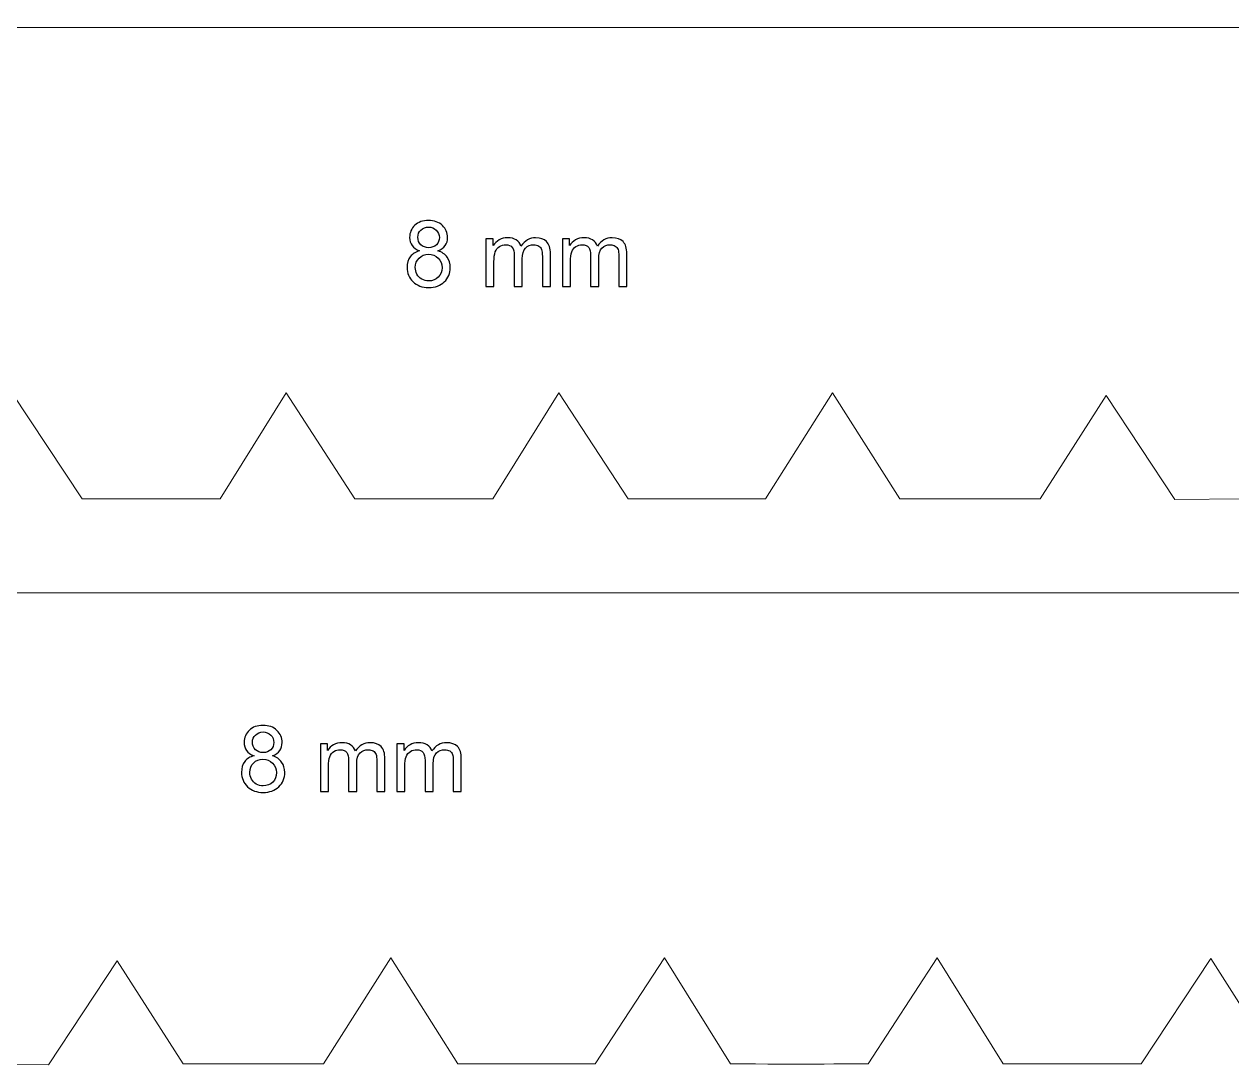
# Model space of a CAD drawing. Header units: centimetres. Extents: x -109.1 to -53.6, y -10 to 49.4.
# Drawn here: x -102.72 to -97.15, y 2.79 to 7.59 of the extents above; entities that cross this region are included whole.
import ezdxf

# ---------------------------------------------------------------- set-up
doc = ezdxf.new("R2010")
doc.units = ezdxf.units.CM
doc.header["$MEASUREMENT"] = 0
doc.layers.add('layer 1', color=7, linetype='Continuous')

msp = doc.modelspace()

# ---------------------------------------------------------------- linework, layer by layer
at = {"layer": 'layer 1', "color": 250, "lineweight": 20}
for points in [[(-106.55482, 5.89334), (-106.55482, 5.89334), (-106.85897, 5.40499), (-106.85897, 5.40499), (-106.85897, 5.40499), (-106.85897, 5.40499), (-108.24813, 7.57718), (-108.24813, 7.57718), (-108.24813, 7.57718), (-108.24813, 7.57718), (-95.11072, 7.57716), (-95.11072, 7.57716), (-95.11072, 7.57716), (-94.95818, 6.96055), (-94.10575, 6.90026), (-93.94542, 7.57716), (-93.94542, 7.57716), (-92.55327, 7.59314), (-91.78764, 7.57558), (-91.78728, 7.57558), (-91.78728, 7.57558), (-91.81904, 7.24509), (-91.95148, 7.03053), (-92.11622, 6.86695), (-92.11622, 6.86695), (-91.73045, 6.66408), (-91.75352, 6.15032), (-92.07717, 5.95264), (-92.07717, 5.95264), (-91.87726, 5.76059), (-91.8061, 5.63176), (-91.77412, 5.40498), (-91.77412, 5.40498), (-92.49867, 5.40697), (-93.22348, 5.403), (-93.94803, 5.40499), (-93.94803, 5.40499), (-94.07085, 6.01573), (-94.9534, 6.0984), (-95.11414, 5.405), (-95.11414, 5.405), (-95.12025, 5.40493), (-95.12638, 5.40474), (-95.13251, 5.4048), (-95.13251, 5.4048), (-95.13251, 5.4048), (-96.15251, 5.41371), (-96.15251, 5.41371), (-96.15251, 5.41371), (-96.15251, 5.41371), (-96.4703, 5.89337), (-96.4703, 5.89337), (-96.4703, 5.89337), (-96.4703, 5.89337), (-96.77657, 5.40717), (-96.77657, 5.40717), (-96.77657, 5.40717), (-96.77657, 5.40717), (-97.4131, 5.40051), (-97.4131, 5.40051), (-97.4131, 5.40051), (-97.4131, 5.40051), (-97.72996, 5.88019), (-97.72996, 5.88019), (-97.72996, 5.88019), (-97.72996, 5.88019), (-98.0347, 5.40499), (-98.0347, 5.40499), (-98.0347, 5.40499), (-98.0347, 5.40499), (-98.68153, 5.40499), (-98.68153, 5.40499), (-98.68153, 5.40499), (-98.68153, 5.40499), (-98.99283, 5.89336), (-98.99283, 5.89336), (-98.99283, 5.89336), (-98.99283, 5.89336), (-99.30162, 5.40498), (-99.30162, 5.40498), (-99.30162, 5.40498), (-99.30162, 5.40498), (-99.93511, 5.405), (-99.93511, 5.405), (-99.93511, 5.405), (-99.93511, 5.405), (-100.25441, 5.89336), (-100.25441, 5.89336), (-100.25441, 5.89336), (-100.25441, 5.89336), (-100.55936, 5.405), (-100.55936, 5.405), (-100.55936, 5.405), (-100.8659, 5.40313), (-101.19496, 5.405), (-101.19496, 5.405), (-101.19496, 5.405), (-101.19496, 5.405), (-101.5124, 5.89335), (-101.5124, 5.89335), (-101.5124, 5.89335), (-101.5124, 5.89335), (-101.81713, 5.40498), (-101.81713, 5.40498), (-101.81713, 5.40498), (-101.81713, 5.40498), (-102.45364, 5.40499), (-102.45364, 5.40499), (-102.45364, 5.40499), (-102.45364, 5.40499), (-102.7759, 5.89123), (-102.7759, 5.89123), (-102.7759, 5.89123), (-102.7759, 5.89123), (-103.08357, 5.40499), (-103.08357, 5.40499), (-103.08357, 5.40499), (-103.08357, 5.40499), (-103.71633, 5.40499), (-103.71633, 5.40499), (-103.71633, 5.40499), (-103.71633, 5.40499), (-104.04179, 5.89785), (-104.04179, 5.89785), (-104.04179, 5.89785), (-104.04179, 5.89785), (-104.3485, 5.41165), (-104.3485, 5.41165), (-104.3485, 5.41165), (-104.3485, 5.41165), (-104.98439, 5.40499), (-104.98439, 5.40499), (-104.98439, 5.40499), (-104.98439, 5.40499), (-105.29974, 5.89335), (-105.29974, 5.89335), (-105.29974, 5.89335), (-105.29974, 5.89335), (-105.60555, 5.41784), (-105.60555, 5.41784), (-105.60555, 5.41784), (-105.60555, 5.41784), (-106.24189, 5.41118), (-106.24189, 5.41118), (-106.24189, 5.41118), (-106.24189, 5.41118), (-106.55482, 5.89334), (-106.55482, 5.89334)], [(-93.46744, 3.2872), (-93.46744, 3.2872), (-93.1633, 2.79885), (-93.1633, 2.79885), (-93.1633, 2.79885), (-93.1633, 2.79885), (-91.77412, 4.97104), (-91.77412, 4.97104), (-91.77412, 4.97104), (-91.77412, 4.97104), (-104.91153, 4.97102), (-104.91153, 4.97102), (-104.91153, 4.97102), (-105.06409, 4.35441), (-105.91651, 4.29412), (-106.07684, 4.97102), (-106.07684, 4.97102), (-107.469, 4.987), (-108.23463, 4.96944), (-108.23499, 4.96944), (-108.23499, 4.96944), (-108.20322, 4.63895), (-108.07078, 4.42439), (-107.90604, 4.26081), (-107.90604, 4.26081), (-108.2918, 4.05794), (-108.26874, 3.54418), (-107.94508, 3.3465), (-107.94508, 3.3465), (-108.145, 3.15445), (-108.21616, 3.02562), (-108.24813, 2.79884), (-108.24813, 2.79884), (-107.52359, 2.80083), (-106.79879, 2.79686), (-106.07424, 2.79885), (-106.07424, 2.79885), (-105.95141, 3.40959), (-105.06886, 3.49226), (-104.90813, 2.79886), (-104.90813, 2.79886), (-104.90202, 2.79879), (-104.89587, 2.7986), (-104.88975, 2.79866), (-104.88975, 2.79866), (-104.88975, 2.79866), (-103.86976, 2.80757), (-103.86976, 2.80757), (-103.86976, 2.80757), (-103.86976, 2.80757), (-103.55196, 3.28723), (-103.55196, 3.28723), (-103.55196, 3.28723), (-103.55196, 3.28723), (-103.2457, 2.80103), (-103.2457, 2.80103), (-103.2457, 2.80103), (-103.2457, 2.80103), (-102.60915, 2.79437), (-102.60915, 2.79437), (-102.60915, 2.79437), (-102.60915, 2.79437), (-102.2923, 3.27405), (-102.2923, 3.27405), (-102.2923, 3.27405), (-102.2923, 3.27405), (-101.98756, 2.79885), (-101.98756, 2.79885), (-101.98756, 2.79885), (-101.98756, 2.79885), (-101.34071, 2.79885), (-101.34071, 2.79885), (-101.34071, 2.79885), (-101.34071, 2.79885), (-101.02943, 3.28722), (-101.02943, 3.28722), (-101.02943, 3.28722), (-101.02943, 3.28722), (-100.72064, 2.79884), (-100.72064, 2.79884), (-100.72064, 2.79884), (-100.72064, 2.79884), (-100.08715, 2.79886), (-100.08715, 2.79886), (-100.08715, 2.79886), (-100.08715, 2.79886), (-99.76784, 3.28722), (-99.76784, 3.28722), (-99.76784, 3.28722), (-99.76784, 3.28722), (-99.46288, 2.79886), (-99.46288, 2.79886), (-99.46288, 2.79886), (-99.15636, 2.79699), (-98.8273, 2.79886), (-98.8273, 2.79886), (-98.8273, 2.79886), (-98.8273, 2.79886), (-98.50985, 3.28721), (-98.50985, 3.28721), (-98.50985, 3.28721), (-98.50985, 3.28721), (-98.20513, 2.79884), (-98.20513, 2.79884), (-98.20513, 2.79884), (-98.20513, 2.79884), (-97.56863, 2.79885), (-97.56863, 2.79885), (-97.56863, 2.79885), (-97.56863, 2.79885), (-97.24636, 3.28509), (-97.24636, 3.28509), (-97.24636, 3.28509), (-97.24636, 3.28509), (-96.93869, 2.79885), (-96.93869, 2.79885), (-96.93869, 2.79885), (-96.93869, 2.79885), (-96.30593, 2.79885), (-96.30593, 2.79885), (-96.30593, 2.79885), (-96.30593, 2.79885), (-95.98047, 3.29171), (-95.98047, 3.29171), (-95.98047, 3.29171), (-95.98047, 3.29171), (-95.67375, 2.80551), (-95.67375, 2.80551), (-95.67375, 2.80551), (-95.67375, 2.80551), (-95.03787, 2.79885), (-95.03787, 2.79885), (-95.03787, 2.79885), (-95.03787, 2.79885), (-94.72251, 3.28721), (-94.72251, 3.28721), (-94.72251, 3.28721), (-94.72251, 3.28721), (-94.41671, 2.8117), (-94.41671, 2.8117), (-94.41671, 2.8117), (-94.41671, 2.8117), (-93.78036, 2.80504), (-93.78036, 2.80504), (-93.78036, 2.80504), (-93.78036, 2.80504), (-93.46744, 3.2872), (-93.46744, 3.2872)]]:
    msp.add_open_spline(points, degree=3, knots=[0, 0, 0, 0, 0.0263158, 0.0263158, 0.0263158, 0.0263158, 0.0526316, 0.0526316, 0.0526316, 0.0526316, 0.0789474, 0.0789474, 0.0789474, 0.0789474, 0.1052632, 0.1052632, 0.1052632, 0.1052632, 0.1315789, 0.1315789, 0.1315789, 0.1315789, 0.1578947, 0.1578947, 0.1578947, 0.1578947, 0.1842105, 0.1842105, 0.1842105, 0.1842105, 0.2105263, 0.2105263, 0.2105263, 0.2105263, 0.2368421, 0.2368421, 0.2368421, 0.2368421, 0.2631579, 0.2631579, 0.2631579, 0.2631579, 0.2894737, 0.2894737, 0.2894737, 0.2894737, 0.3157895, 0.3157895, 0.3157895, 0.3157895, 0.3421053, 0.3421053, 0.3421053, 0.3421053, 0.3684211, 0.3684211, 0.3684211, 0.3684211, 0.3947368, 0.3947368, 0.3947368, 0.3947368, 0.4210526, 0.4210526, 0.4210526, 0.4210526, 0.4473684, 0.4473684, 0.4473684, 0.4473684, 0.4736842, 0.4736842, 0.4736842, 0.4736842, 0.5, 0.5, 0.5, 0.5, 0.5263158, 0.5263158, 0.5263158, 0.5263158, 0.5526316, 0.5526316, 0.5526316, 0.5526316, 0.5789474, 0.5789474, 0.5789474, 0.5789474, 0.6052632, 0.6052632, 0.6052632, 0.6052632, 0.6315789, 0.6315789, 0.6315789, 0.6315789, 0.6578947, 0.6578947, 0.6578947, 0.6578947, 0.6842105, 0.6842105, 0.6842105, 0.6842105, 0.7105263, 0.7105263, 0.7105263, 0.7105263, 0.7368421, 0.7368421, 0.7368421, 0.7368421, 0.7631579, 0.7631579, 0.7631579, 0.7631579, 0.7894737, 0.7894737, 0.7894737, 0.7894737, 0.8157895, 0.8157895, 0.8157895, 0.8157895, 0.8421053, 0.8421053, 0.8421053, 0.8421053, 0.8684211, 0.8684211, 0.8684211, 0.8684211, 0.8947368, 0.8947368, 0.8947368, 0.8947368, 0.9210526, 0.9210526, 0.9210526, 0.9210526, 0.9473684, 0.9473684, 0.9473684, 0.9473684, 1, 1, 1, 1], dxfattribs=at)
at = {"layer": 'layer 1', "color": 142}
for points, knots in [([(-100.8971, 6.54798), (-100.91276, 6.55391), (-100.92419, 6.56195), (-100.93139, 6.57211), (-100.93139, 6.57211), (-100.93901, 6.5827), (-100.94282, 6.5954), (-100.94282, 6.60979), (-100.94282, 6.60979), (-100.94282, 6.6318), (-100.93478, 6.65043), (-100.91869, 6.66567), (-100.91869, 6.66567), (-100.90303, 6.68049), (-100.88186, 6.68811), (-100.85561, 6.68811), (-100.85561, 6.68811), (-100.82937, 6.68811), (-100.80778, 6.68049), (-100.79169, 6.66482), (-100.79169, 6.66482), (-100.7756, 6.64958), (-100.76756, 6.63096), (-100.76756, 6.60894), (-100.76756, 6.60894), (-100.76756, 6.59497), (-100.77137, 6.5827), (-100.77857, 6.57211), (-100.77857, 6.57211), (-100.78619, 6.56195), (-100.79719, 6.55391), (-100.81201, 6.54798), (-100.81201, 6.54798), (-100.79381, 6.54206), (-100.77941, 6.53232), (-100.76968, 6.51877), (-100.76968, 6.51877), (-100.75994, 6.50523), (-100.75528, 6.48914), (-100.75528, 6.47051), (-100.75528, 6.47051), (-100.75528, 6.44427), (-100.76417, 6.42268), (-100.7828, 6.4049), (-100.7828, 6.4049), (-100.801, 6.38754), (-100.82513, 6.37865), (-100.85519, 6.37865), (-100.85519, 6.37865), (-100.88482, 6.37865), (-100.90895, 6.38754), (-100.92716, 6.40532), (-100.92716, 6.40532), (-100.94578, 6.42268), (-100.95467, 6.44511), (-100.95467, 6.47136), (-100.95467, 6.47136), (-100.95467, 6.49126), (-100.95002, 6.50777), (-100.93986, 6.52089), (-100.93986, 6.52089), (-100.9297, 6.53401), (-100.91573, 6.54333), (-100.8971, 6.54798)], [0, 0, 0, 0, 0.0588235, 0.0588235, 0.0588235, 0.0588235, 0.1176471, 0.1176471, 0.1176471, 0.1176471, 0.1764706, 0.1764706, 0.1764706, 0.1764706, 0.2352941, 0.2352941, 0.2352941, 0.2352941, 0.2941176, 0.2941176, 0.2941176, 0.2941176, 0.3529412, 0.3529412, 0.3529412, 0.3529412, 0.4117647, 0.4117647, 0.4117647, 0.4117647, 0.4705882, 0.4705882, 0.4705882, 0.4705882, 0.5294118, 0.5294118, 0.5294118, 0.5294118, 0.5882353, 0.5882353, 0.5882353, 0.5882353, 0.6470588, 0.6470588, 0.6470588, 0.6470588, 0.7058824, 0.7058824, 0.7058824, 0.7058824, 0.7647059, 0.7647059, 0.7647059, 0.7647059, 0.8235294, 0.8235294, 0.8235294, 0.8235294, 0.8823529, 0.8823529, 0.8823529, 0.8823529, 1, 1, 1, 1]), ([(-100.90472, 6.61106), (-100.90472, 6.59667), (-100.90006, 6.58524), (-100.89075, 6.57592), (-100.89075, 6.57592), (-100.88144, 6.56703), (-100.86958, 6.56238), (-100.85477, 6.56238), (-100.85477, 6.56238), (-100.84037, 6.56238), (-100.82852, 6.56703), (-100.81963, 6.57592), (-100.81963, 6.57592), (-100.81032, 6.58481), (-100.80566, 6.59582), (-100.80566, 6.60894), (-100.80566, 6.60894), (-100.80566, 6.62291), (-100.81032, 6.63434), (-100.82005, 6.64366), (-100.82005, 6.64366), (-100.82937, 6.65297), (-100.84122, 6.65763), (-100.85519, 6.65763), (-100.85519, 6.65763), (-100.86958, 6.65763), (-100.88101, 6.65297), (-100.89075, 6.64366), (-100.89075, 6.64366), (-100.90006, 6.63477), (-100.90472, 6.62376), (-100.90472, 6.61106)], [0, 0, 0, 0, 0.1111111, 0.1111111, 0.1111111, 0.1111111, 0.2222222, 0.2222222, 0.2222222, 0.2222222, 0.3333333, 0.3333333, 0.3333333, 0.3333333, 0.4444444, 0.4444444, 0.4444444, 0.4444444, 0.5555556, 0.5555556, 0.5555556, 0.5555556, 0.6666667, 0.6666667, 0.6666667, 0.6666667, 0.7777778, 0.7777778, 0.7777778, 0.7777778, 1, 1, 1, 1]), ([(-100.59103, 6.38373), (-100.59103, 6.38373), (-100.59103, 6.60344), (-100.59103, 6.60344), (-100.59103, 6.60344), (-100.59103, 6.60344), (-100.55759, 6.60344), (-100.55759, 6.60344), (-100.55759, 6.60344), (-100.55759, 6.60344), (-100.55759, 6.57254), (-100.55759, 6.57254), (-100.55759, 6.57254), (-100.55081, 6.58312), (-100.5415, 6.59201), (-100.53007, 6.59836), (-100.53007, 6.59836), (-100.51864, 6.60513), (-100.50594, 6.6081), (-100.49112, 6.6081), (-100.49112, 6.6081), (-100.47504, 6.6081), (-100.46149, 6.60471), (-100.45133, 6.59794), (-100.45133, 6.59794), (-100.44075, 6.59116), (-100.43355, 6.58185), (-100.42932, 6.57), (-100.42932, 6.57), (-100.41196, 6.5954), (-100.3891, 6.6081), (-100.36158, 6.6081), (-100.36158, 6.6081), (-100.33957, 6.6081), (-100.32306, 6.60217), (-100.31121, 6.59032), (-100.31121, 6.59032), (-100.29935, 6.57804), (-100.29343, 6.55941), (-100.29343, 6.53444), (-100.29343, 6.53444), (-100.29343, 6.53444), (-100.29343, 6.38373), (-100.29343, 6.38373), (-100.29343, 6.38373), (-100.29343, 6.38373), (-100.33068, 6.38373), (-100.33068, 6.38373), (-100.33068, 6.38373), (-100.33068, 6.38373), (-100.33068, 6.52216), (-100.33068, 6.52216), (-100.33068, 6.52216), (-100.33068, 6.53698), (-100.33195, 6.54756), (-100.33407, 6.55433), (-100.33407, 6.55433), (-100.33661, 6.56068), (-100.34084, 6.56619), (-100.34719, 6.57), (-100.34719, 6.57), (-100.35354, 6.57381), (-100.36116, 6.57592), (-100.36963, 6.57592), (-100.36963, 6.57592), (-100.38529, 6.57592), (-100.39799, 6.57084), (-100.40815, 6.56068), (-100.40815, 6.56068), (-100.41831, 6.55052), (-100.42339, 6.53401), (-100.42339, 6.51115), (-100.42339, 6.51115), (-100.42339, 6.51115), (-100.42339, 6.38373), (-100.42339, 6.38373), (-100.42339, 6.38373), (-100.42339, 6.38373), (-100.46064, 6.38373), (-100.46064, 6.38373), (-100.46064, 6.38373), (-100.46064, 6.38373), (-100.46064, 6.52639), (-100.46064, 6.52639), (-100.46064, 6.52639), (-100.46064, 6.5429), (-100.46361, 6.55518), (-100.46953, 6.56365), (-100.46953, 6.56365), (-100.47588, 6.57169), (-100.48562, 6.57592), (-100.49959, 6.57592), (-100.49959, 6.57592), (-100.50975, 6.57592), (-100.51949, 6.57338), (-100.52838, 6.56788), (-100.52838, 6.56788), (-100.53727, 6.56238), (-100.54404, 6.55433), (-100.54785, 6.54375), (-100.54785, 6.54375), (-100.55166, 6.53274), (-100.55378, 6.5175), (-100.55378, 6.49761), (-100.55378, 6.49761), (-100.55378, 6.49761), (-100.55378, 6.38373), (-100.55378, 6.38373), (-100.55378, 6.38373), (-100.55378, 6.38373), (-100.59103, 6.38373), (-100.59103, 6.38373)], [0, 0, 0, 0, 0.0344828, 0.0344828, 0.0344828, 0.0344828, 0.0689655, 0.0689655, 0.0689655, 0.0689655, 0.1034483, 0.1034483, 0.1034483, 0.1034483, 0.137931, 0.137931, 0.137931, 0.137931, 0.1724138, 0.1724138, 0.1724138, 0.1724138, 0.2068966, 0.2068966, 0.2068966, 0.2068966, 0.2413793, 0.2413793, 0.2413793, 0.2413793, 0.2758621, 0.2758621, 0.2758621, 0.2758621, 0.3103448, 0.3103448, 0.3103448, 0.3103448, 0.3448276, 0.3448276, 0.3448276, 0.3448276, 0.3793103, 0.3793103, 0.3793103, 0.3793103, 0.4137931, 0.4137931, 0.4137931, 0.4137931, 0.4482759, 0.4482759, 0.4482759, 0.4482759, 0.4827586, 0.4827586, 0.4827586, 0.4827586, 0.5172414, 0.5172414, 0.5172414, 0.5172414, 0.5517241, 0.5517241, 0.5517241, 0.5517241, 0.5862069, 0.5862069, 0.5862069, 0.5862069, 0.6206897, 0.6206897, 0.6206897, 0.6206897, 0.6551724, 0.6551724, 0.6551724, 0.6551724, 0.6896552, 0.6896552, 0.6896552, 0.6896552, 0.7241379, 0.7241379, 0.7241379, 0.7241379, 0.7586207, 0.7586207, 0.7586207, 0.7586207, 0.7931034, 0.7931034, 0.7931034, 0.7931034, 0.8275862, 0.8275862, 0.8275862, 0.8275862, 0.862069, 0.862069, 0.862069, 0.862069, 0.8965517, 0.8965517, 0.8965517, 0.8965517, 0.9310345, 0.9310345, 0.9310345, 0.9310345, 1, 1, 1, 1]), ([(-100.23839, 6.38373), (-100.23839, 6.38373), (-100.23839, 6.60344), (-100.23839, 6.60344), (-100.23839, 6.60344), (-100.23839, 6.60344), (-100.20495, 6.60344), (-100.20495, 6.60344), (-100.20495, 6.60344), (-100.20495, 6.60344), (-100.20495, 6.57254), (-100.20495, 6.57254), (-100.20495, 6.57254), (-100.19817, 6.58312), (-100.18886, 6.59201), (-100.17743, 6.59836), (-100.17743, 6.59836), (-100.166, 6.60513), (-100.1533, 6.6081), (-100.13848, 6.6081), (-100.13848, 6.6081), (-100.1224, 6.6081), (-100.10885, 6.60471), (-100.09869, 6.59794), (-100.09869, 6.59794), (-100.08811, 6.59116), (-100.08091, 6.58185), (-100.07668, 6.57), (-100.07668, 6.57), (-100.05932, 6.5954), (-100.03646, 6.6081), (-100.00894, 6.6081), (-100.00894, 6.6081), (-99.98693, 6.6081), (-99.97042, 6.60217), (-99.95857, 6.59032), (-99.95857, 6.59032), (-99.94671, 6.57804), (-99.94079, 6.55941), (-99.94079, 6.53444), (-99.94079, 6.53444), (-99.94079, 6.53444), (-99.94079, 6.38373), (-99.94079, 6.38373), (-99.94079, 6.38373), (-99.94079, 6.38373), (-99.97804, 6.38373), (-99.97804, 6.38373), (-99.97804, 6.38373), (-99.97804, 6.38373), (-99.97804, 6.52216), (-99.97804, 6.52216), (-99.97804, 6.52216), (-99.97804, 6.53698), (-99.97931, 6.54756), (-99.98143, 6.55433), (-99.98143, 6.55433), (-99.98397, 6.56068), (-99.9882, 6.56619), (-99.99455, 6.57), (-99.99455, 6.57), (-100.0009, 6.57381), (-100.00852, 6.57592), (-100.01699, 6.57592), (-100.01699, 6.57592), (-100.03265, 6.57592), (-100.04535, 6.57084), (-100.05551, 6.56068), (-100.05551, 6.56068), (-100.06567, 6.55052), (-100.07075, 6.53401), (-100.07075, 6.51115), (-100.07075, 6.51115), (-100.07075, 6.51115), (-100.07075, 6.38373), (-100.07075, 6.38373), (-100.07075, 6.38373), (-100.07075, 6.38373), (-100.108, 6.38373), (-100.108, 6.38373), (-100.108, 6.38373), (-100.108, 6.38373), (-100.108, 6.52639), (-100.108, 6.52639), (-100.108, 6.52639), (-100.108, 6.5429), (-100.11097, 6.55518), (-100.11689, 6.56365), (-100.11689, 6.56365), (-100.12324, 6.57169), (-100.13298, 6.57592), (-100.14695, 6.57592), (-100.14695, 6.57592), (-100.15711, 6.57592), (-100.16685, 6.57338), (-100.17574, 6.56788), (-100.17574, 6.56788), (-100.18463, 6.56238), (-100.1914, 6.55433), (-100.19521, 6.54375), (-100.19521, 6.54375), (-100.19902, 6.53274), (-100.20114, 6.5175), (-100.20114, 6.49761), (-100.20114, 6.49761), (-100.20114, 6.49761), (-100.20114, 6.38373), (-100.20114, 6.38373), (-100.20114, 6.38373), (-100.20114, 6.38373), (-100.23839, 6.38373), (-100.23839, 6.38373)], [0, 0, 0, 0, 0.0344828, 0.0344828, 0.0344828, 0.0344828, 0.0689655, 0.0689655, 0.0689655, 0.0689655, 0.1034483, 0.1034483, 0.1034483, 0.1034483, 0.137931, 0.137931, 0.137931, 0.137931, 0.1724138, 0.1724138, 0.1724138, 0.1724138, 0.2068966, 0.2068966, 0.2068966, 0.2068966, 0.2413793, 0.2413793, 0.2413793, 0.2413793, 0.2758621, 0.2758621, 0.2758621, 0.2758621, 0.3103448, 0.3103448, 0.3103448, 0.3103448, 0.3448276, 0.3448276, 0.3448276, 0.3448276, 0.3793103, 0.3793103, 0.3793103, 0.3793103, 0.4137931, 0.4137931, 0.4137931, 0.4137931, 0.4482759, 0.4482759, 0.4482759, 0.4482759, 0.4827586, 0.4827586, 0.4827586, 0.4827586, 0.5172414, 0.5172414, 0.5172414, 0.5172414, 0.5517241, 0.5517241, 0.5517241, 0.5517241, 0.5862069, 0.5862069, 0.5862069, 0.5862069, 0.6206897, 0.6206897, 0.6206897, 0.6206897, 0.6551724, 0.6551724, 0.6551724, 0.6551724, 0.6896552, 0.6896552, 0.6896552, 0.6896552, 0.7241379, 0.7241379, 0.7241379, 0.7241379, 0.7586207, 0.7586207, 0.7586207, 0.7586207, 0.7931034, 0.7931034, 0.7931034, 0.7931034, 0.8275862, 0.8275862, 0.8275862, 0.8275862, 0.862069, 0.862069, 0.862069, 0.862069, 0.8965517, 0.8965517, 0.8965517, 0.8965517, 0.9310345, 0.9310345, 0.9310345, 0.9310345, 1, 1, 1, 1]), ([(-100.91657, 6.47136), (-100.91657, 6.46078), (-100.91403, 6.45019), (-100.90895, 6.44046), (-100.90895, 6.44046), (-100.90387, 6.4303), (-100.89668, 6.42268), (-100.88652, 6.41717), (-100.88652, 6.41717), (-100.87678, 6.41209), (-100.8662, 6.40913), (-100.85477, 6.40913), (-100.85477, 6.40913), (-100.83699, 6.40913), (-100.82217, 6.41506), (-100.81074, 6.42649), (-100.81074, 6.42649), (-100.79889, 6.43792), (-100.79338, 6.45231), (-100.79338, 6.47009), (-100.79338, 6.47009), (-100.79338, 6.48787), (-100.79931, 6.50269), (-100.81116, 6.51454), (-100.81116, 6.51454), (-100.82302, 6.52597), (-100.83783, 6.5319), (-100.85604, 6.5319), (-100.85604, 6.5319), (-100.87339, 6.5319), (-100.88779, 6.52639), (-100.89922, 6.51454), (-100.89922, 6.51454), (-100.91065, 6.50311), (-100.91657, 6.48872), (-100.91657, 6.47136)], [0, 0, 0, 0, 0.1, 0.1, 0.1, 0.1, 0.2, 0.2, 0.2, 0.2, 0.3, 0.3, 0.3, 0.3, 0.4, 0.4, 0.4, 0.4, 0.5, 0.5, 0.5, 0.5, 0.6, 0.6, 0.6, 0.6, 0.7, 0.7, 0.7, 0.7, 0.8, 0.8, 0.8, 0.8, 1, 1, 1, 1]), ([(-101.66068, 4.21964), (-101.67634, 4.22557), (-101.68777, 4.23361), (-101.69497, 4.24377), (-101.69497, 4.24377), (-101.70259, 4.25436), (-101.7064, 4.26706), (-101.7064, 4.28145), (-101.7064, 4.28145), (-101.7064, 4.30346), (-101.69836, 4.32209), (-101.68227, 4.33733), (-101.68227, 4.33733), (-101.66661, 4.35215), (-101.64544, 4.35977), (-101.61919, 4.35977), (-101.61919, 4.35977), (-101.59295, 4.35977), (-101.57136, 4.35215), (-101.55527, 4.33648), (-101.55527, 4.33648), (-101.53918, 4.32124), (-101.53114, 4.30262), (-101.53114, 4.2806), (-101.53114, 4.2806), (-101.53114, 4.26663), (-101.53495, 4.25436), (-101.54215, 4.24377), (-101.54215, 4.24377), (-101.54977, 4.23361), (-101.56077, 4.22557), (-101.57559, 4.21964), (-101.57559, 4.21964), (-101.55739, 4.21372), (-101.54299, 4.20398), (-101.53326, 4.19043), (-101.53326, 4.19043), (-101.52352, 4.17689), (-101.51886, 4.1608), (-101.51886, 4.14217), (-101.51886, 4.14217), (-101.51886, 4.11593), (-101.52775, 4.09434), (-101.54638, 4.07656), (-101.54638, 4.07656), (-101.56458, 4.0592), (-101.58871, 4.05031), (-101.61877, 4.05031), (-101.61877, 4.05031), (-101.6484, 4.05031), (-101.67253, 4.0592), (-101.69074, 4.07698), (-101.69074, 4.07698), (-101.70936, 4.09434), (-101.71825, 4.11677), (-101.71825, 4.14302), (-101.71825, 4.14302), (-101.71825, 4.16292), (-101.7136, 4.17943), (-101.70344, 4.19255), (-101.70344, 4.19255), (-101.69328, 4.20567), (-101.67931, 4.21499), (-101.66068, 4.21964)], [0, 0, 0, 0, 0.0588235, 0.0588235, 0.0588235, 0.0588235, 0.1176471, 0.1176471, 0.1176471, 0.1176471, 0.1764706, 0.1764706, 0.1764706, 0.1764706, 0.2352941, 0.2352941, 0.2352941, 0.2352941, 0.2941176, 0.2941176, 0.2941176, 0.2941176, 0.3529412, 0.3529412, 0.3529412, 0.3529412, 0.4117647, 0.4117647, 0.4117647, 0.4117647, 0.4705882, 0.4705882, 0.4705882, 0.4705882, 0.5294118, 0.5294118, 0.5294118, 0.5294118, 0.5882353, 0.5882353, 0.5882353, 0.5882353, 0.6470588, 0.6470588, 0.6470588, 0.6470588, 0.7058824, 0.7058824, 0.7058824, 0.7058824, 0.7647059, 0.7647059, 0.7647059, 0.7647059, 0.8235294, 0.8235294, 0.8235294, 0.8235294, 0.8823529, 0.8823529, 0.8823529, 0.8823529, 1, 1, 1, 1]), ([(-101.6683, 4.28272), (-101.6683, 4.26833), (-101.66364, 4.2569), (-101.65433, 4.24758), (-101.65433, 4.24758), (-101.64502, 4.23869), (-101.63316, 4.23404), (-101.61835, 4.23404), (-101.61835, 4.23404), (-101.60395, 4.23404), (-101.5921, 4.23869), (-101.58321, 4.24758), (-101.58321, 4.24758), (-101.5739, 4.25647), (-101.56924, 4.26748), (-101.56924, 4.2806), (-101.56924, 4.2806), (-101.56924, 4.29457), (-101.5739, 4.306), (-101.58363, 4.31532), (-101.58363, 4.31532), (-101.59295, 4.32463), (-101.6048, 4.32929), (-101.61877, 4.32929), (-101.61877, 4.32929), (-101.63316, 4.32929), (-101.64459, 4.32463), (-101.65433, 4.31532), (-101.65433, 4.31532), (-101.66364, 4.30643), (-101.6683, 4.29542), (-101.6683, 4.28272)], [0, 0, 0, 0, 0.1111111, 0.1111111, 0.1111111, 0.1111111, 0.2222222, 0.2222222, 0.2222222, 0.2222222, 0.3333333, 0.3333333, 0.3333333, 0.3333333, 0.4444444, 0.4444444, 0.4444444, 0.4444444, 0.5555556, 0.5555556, 0.5555556, 0.5555556, 0.6666667, 0.6666667, 0.6666667, 0.6666667, 0.7777778, 0.7777778, 0.7777778, 0.7777778, 1, 1, 1, 1]), ([(-101.35461, 4.05539), (-101.35461, 4.05539), (-101.35461, 4.2751), (-101.35461, 4.2751), (-101.35461, 4.2751), (-101.35461, 4.2751), (-101.32117, 4.2751), (-101.32117, 4.2751), (-101.32117, 4.2751), (-101.32117, 4.2751), (-101.32117, 4.2442), (-101.32117, 4.2442), (-101.32117, 4.2442), (-101.31439, 4.25478), (-101.30508, 4.26367), (-101.29365, 4.27002), (-101.29365, 4.27002), (-101.28222, 4.27679), (-101.26952, 4.27976), (-101.2547, 4.27976), (-101.2547, 4.27976), (-101.23862, 4.27976), (-101.22507, 4.27637), (-101.21491, 4.2696), (-101.21491, 4.2696), (-101.20433, 4.26282), (-101.19713, 4.25351), (-101.1929, 4.24166), (-101.1929, 4.24166), (-101.17554, 4.26706), (-101.15268, 4.27976), (-101.12516, 4.27976), (-101.12516, 4.27976), (-101.10315, 4.27976), (-101.08664, 4.27383), (-101.07479, 4.26198), (-101.07479, 4.26198), (-101.06293, 4.2497), (-101.05701, 4.23107), (-101.05701, 4.2061), (-101.05701, 4.2061), (-101.05701, 4.2061), (-101.05701, 4.05539), (-101.05701, 4.05539), (-101.05701, 4.05539), (-101.05701, 4.05539), (-101.09426, 4.05539), (-101.09426, 4.05539), (-101.09426, 4.05539), (-101.09426, 4.05539), (-101.09426, 4.19382), (-101.09426, 4.19382), (-101.09426, 4.19382), (-101.09426, 4.20864), (-101.09553, 4.21922), (-101.09765, 4.22599), (-101.09765, 4.22599), (-101.10019, 4.23234), (-101.10442, 4.23785), (-101.11077, 4.24166), (-101.11077, 4.24166), (-101.11712, 4.24547), (-101.12474, 4.24758), (-101.13321, 4.24758), (-101.13321, 4.24758), (-101.14887, 4.24758), (-101.16157, 4.2425), (-101.17173, 4.23234), (-101.17173, 4.23234), (-101.18189, 4.22218), (-101.18697, 4.20567), (-101.18697, 4.18281), (-101.18697, 4.18281), (-101.18697, 4.18281), (-101.18697, 4.05539), (-101.18697, 4.05539), (-101.18697, 4.05539), (-101.18697, 4.05539), (-101.22422, 4.05539), (-101.22422, 4.05539), (-101.22422, 4.05539), (-101.22422, 4.05539), (-101.22422, 4.19805), (-101.22422, 4.19805), (-101.22422, 4.19805), (-101.22422, 4.21456), (-101.22719, 4.22684), (-101.23311, 4.23531), (-101.23311, 4.23531), (-101.23946, 4.24335), (-101.2492, 4.24758), (-101.26317, 4.24758), (-101.26317, 4.24758), (-101.27333, 4.24758), (-101.28307, 4.24504), (-101.29196, 4.23954), (-101.29196, 4.23954), (-101.30085, 4.23404), (-101.30762, 4.22599), (-101.31143, 4.21541), (-101.31143, 4.21541), (-101.31524, 4.2044), (-101.31736, 4.18916), (-101.31736, 4.16927), (-101.31736, 4.16927), (-101.31736, 4.16927), (-101.31736, 4.05539), (-101.31736, 4.05539), (-101.31736, 4.05539), (-101.31736, 4.05539), (-101.35461, 4.05539), (-101.35461, 4.05539)], [0, 0, 0, 0, 0.0344828, 0.0344828, 0.0344828, 0.0344828, 0.0689655, 0.0689655, 0.0689655, 0.0689655, 0.1034483, 0.1034483, 0.1034483, 0.1034483, 0.137931, 0.137931, 0.137931, 0.137931, 0.1724138, 0.1724138, 0.1724138, 0.1724138, 0.2068966, 0.2068966, 0.2068966, 0.2068966, 0.2413793, 0.2413793, 0.2413793, 0.2413793, 0.2758621, 0.2758621, 0.2758621, 0.2758621, 0.3103448, 0.3103448, 0.3103448, 0.3103448, 0.3448276, 0.3448276, 0.3448276, 0.3448276, 0.3793103, 0.3793103, 0.3793103, 0.3793103, 0.4137931, 0.4137931, 0.4137931, 0.4137931, 0.4482759, 0.4482759, 0.4482759, 0.4482759, 0.4827586, 0.4827586, 0.4827586, 0.4827586, 0.5172414, 0.5172414, 0.5172414, 0.5172414, 0.5517241, 0.5517241, 0.5517241, 0.5517241, 0.5862069, 0.5862069, 0.5862069, 0.5862069, 0.6206897, 0.6206897, 0.6206897, 0.6206897, 0.6551724, 0.6551724, 0.6551724, 0.6551724, 0.6896552, 0.6896552, 0.6896552, 0.6896552, 0.7241379, 0.7241379, 0.7241379, 0.7241379, 0.7586207, 0.7586207, 0.7586207, 0.7586207, 0.7931034, 0.7931034, 0.7931034, 0.7931034, 0.8275862, 0.8275862, 0.8275862, 0.8275862, 0.862069, 0.862069, 0.862069, 0.862069, 0.8965517, 0.8965517, 0.8965517, 0.8965517, 0.9310345, 0.9310345, 0.9310345, 0.9310345, 1, 1, 1, 1]), ([(-101.00197, 4.05539), (-101.00197, 4.05539), (-101.00197, 4.2751), (-101.00197, 4.2751), (-101.00197, 4.2751), (-101.00197, 4.2751), (-100.96853, 4.2751), (-100.96853, 4.2751), (-100.96853, 4.2751), (-100.96853, 4.2751), (-100.96853, 4.2442), (-100.96853, 4.2442), (-100.96853, 4.2442), (-100.96175, 4.25478), (-100.95244, 4.26367), (-100.94101, 4.27002), (-100.94101, 4.27002), (-100.92958, 4.27679), (-100.91688, 4.27976), (-100.90206, 4.27976), (-100.90206, 4.27976), (-100.88598, 4.27976), (-100.87243, 4.27637), (-100.86227, 4.2696), (-100.86227, 4.2696), (-100.85169, 4.26282), (-100.84449, 4.25351), (-100.84026, 4.24166), (-100.84026, 4.24166), (-100.8229, 4.26706), (-100.80004, 4.27976), (-100.77252, 4.27976), (-100.77252, 4.27976), (-100.75051, 4.27976), (-100.734, 4.27383), (-100.72215, 4.26198), (-100.72215, 4.26198), (-100.71029, 4.2497), (-100.70437, 4.23107), (-100.70437, 4.2061), (-100.70437, 4.2061), (-100.70437, 4.2061), (-100.70437, 4.05539), (-100.70437, 4.05539), (-100.70437, 4.05539), (-100.70437, 4.05539), (-100.74162, 4.05539), (-100.74162, 4.05539), (-100.74162, 4.05539), (-100.74162, 4.05539), (-100.74162, 4.19382), (-100.74162, 4.19382), (-100.74162, 4.19382), (-100.74162, 4.20864), (-100.74289, 4.21922), (-100.74501, 4.22599), (-100.74501, 4.22599), (-100.74755, 4.23234), (-100.75178, 4.23785), (-100.75813, 4.24166), (-100.75813, 4.24166), (-100.76448, 4.24547), (-100.7721, 4.24758), (-100.78057, 4.24758), (-100.78057, 4.24758), (-100.79623, 4.24758), (-100.80893, 4.2425), (-100.81909, 4.23234), (-100.81909, 4.23234), (-100.82925, 4.22218), (-100.83433, 4.20567), (-100.83433, 4.18281), (-100.83433, 4.18281), (-100.83433, 4.18281), (-100.83433, 4.05539), (-100.83433, 4.05539), (-100.83433, 4.05539), (-100.83433, 4.05539), (-100.87158, 4.05539), (-100.87158, 4.05539), (-100.87158, 4.05539), (-100.87158, 4.05539), (-100.87158, 4.19805), (-100.87158, 4.19805), (-100.87158, 4.19805), (-100.87158, 4.21456), (-100.87455, 4.22684), (-100.88047, 4.23531), (-100.88047, 4.23531), (-100.88682, 4.24335), (-100.89656, 4.24758), (-100.91053, 4.24758), (-100.91053, 4.24758), (-100.92069, 4.24758), (-100.93043, 4.24504), (-100.93932, 4.23954), (-100.93932, 4.23954), (-100.94821, 4.23404), (-100.95498, 4.22599), (-100.95879, 4.21541), (-100.95879, 4.21541), (-100.9626, 4.2044), (-100.96472, 4.18916), (-100.96472, 4.16927), (-100.96472, 4.16927), (-100.96472, 4.16927), (-100.96472, 4.05539), (-100.96472, 4.05539), (-100.96472, 4.05539), (-100.96472, 4.05539), (-101.00197, 4.05539), (-101.00197, 4.05539)], [0, 0, 0, 0, 0.0344828, 0.0344828, 0.0344828, 0.0344828, 0.0689655, 0.0689655, 0.0689655, 0.0689655, 0.1034483, 0.1034483, 0.1034483, 0.1034483, 0.137931, 0.137931, 0.137931, 0.137931, 0.1724138, 0.1724138, 0.1724138, 0.1724138, 0.2068966, 0.2068966, 0.2068966, 0.2068966, 0.2413793, 0.2413793, 0.2413793, 0.2413793, 0.2758621, 0.2758621, 0.2758621, 0.2758621, 0.3103448, 0.3103448, 0.3103448, 0.3103448, 0.3448276, 0.3448276, 0.3448276, 0.3448276, 0.3793103, 0.3793103, 0.3793103, 0.3793103, 0.4137931, 0.4137931, 0.4137931, 0.4137931, 0.4482759, 0.4482759, 0.4482759, 0.4482759, 0.4827586, 0.4827586, 0.4827586, 0.4827586, 0.5172414, 0.5172414, 0.5172414, 0.5172414, 0.5517241, 0.5517241, 0.5517241, 0.5517241, 0.5862069, 0.5862069, 0.5862069, 0.5862069, 0.6206897, 0.6206897, 0.6206897, 0.6206897, 0.6551724, 0.6551724, 0.6551724, 0.6551724, 0.6896552, 0.6896552, 0.6896552, 0.6896552, 0.7241379, 0.7241379, 0.7241379, 0.7241379, 0.7586207, 0.7586207, 0.7586207, 0.7586207, 0.7931034, 0.7931034, 0.7931034, 0.7931034, 0.8275862, 0.8275862, 0.8275862, 0.8275862, 0.862069, 0.862069, 0.862069, 0.862069, 0.8965517, 0.8965517, 0.8965517, 0.8965517, 0.9310345, 0.9310345, 0.9310345, 0.9310345, 1, 1, 1, 1]), ([(-101.68015, 4.14302), (-101.68015, 4.13244), (-101.67761, 4.12185), (-101.67253, 4.11212), (-101.67253, 4.11212), (-101.66745, 4.10196), (-101.66026, 4.09434), (-101.6501, 4.08883), (-101.6501, 4.08883), (-101.64036, 4.08375), (-101.62978, 4.08079), (-101.61835, 4.08079), (-101.61835, 4.08079), (-101.60057, 4.08079), (-101.58575, 4.08672), (-101.57432, 4.09815), (-101.57432, 4.09815), (-101.56247, 4.10958), (-101.55696, 4.12397), (-101.55696, 4.14175), (-101.55696, 4.14175), (-101.55696, 4.15953), (-101.56289, 4.17435), (-101.57474, 4.1862), (-101.57474, 4.1862), (-101.5866, 4.19763), (-101.60141, 4.20356), (-101.61962, 4.20356), (-101.61962, 4.20356), (-101.63697, 4.20356), (-101.65137, 4.19805), (-101.6628, 4.1862), (-101.6628, 4.1862), (-101.67423, 4.17477), (-101.68015, 4.16038), (-101.68015, 4.14302)], [0, 0, 0, 0, 0.1, 0.1, 0.1, 0.1, 0.2, 0.2, 0.2, 0.2, 0.3, 0.3, 0.3, 0.3, 0.4, 0.4, 0.4, 0.4, 0.5, 0.5, 0.5, 0.5, 0.6, 0.6, 0.6, 0.6, 0.7, 0.7, 0.7, 0.7, 0.8, 0.8, 0.8, 0.8, 1, 1, 1, 1])]:
    msp.add_open_spline(points, degree=3, knots=knots, dxfattribs=at)

doc.saveas('drawing.dxf')
